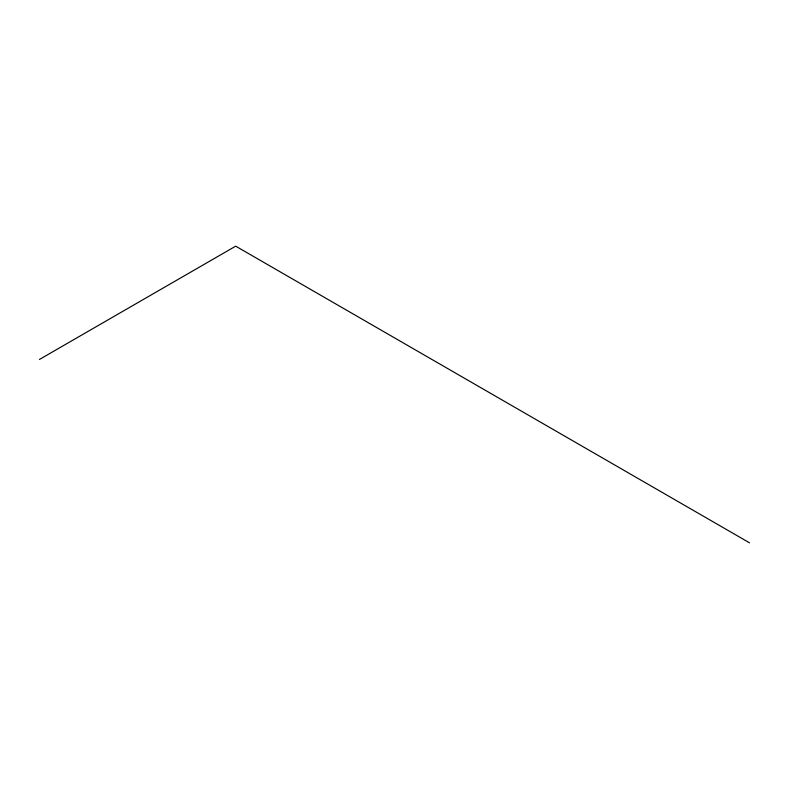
<?xml version="1.0" encoding="UTF-8"?>
<svg xmlns="http://www.w3.org/2000/svg" width="789" height="789" viewBox="0 0 789 789"><rect width="100%" height="100%" fill="white"/><g stroke="black" fill="none" stroke-linecap="round" stroke-linejoin="round"><path stroke-width="1.18" d="M39.45 359.459L235.684 246.158L749.55 542.842"/></g></svg>
